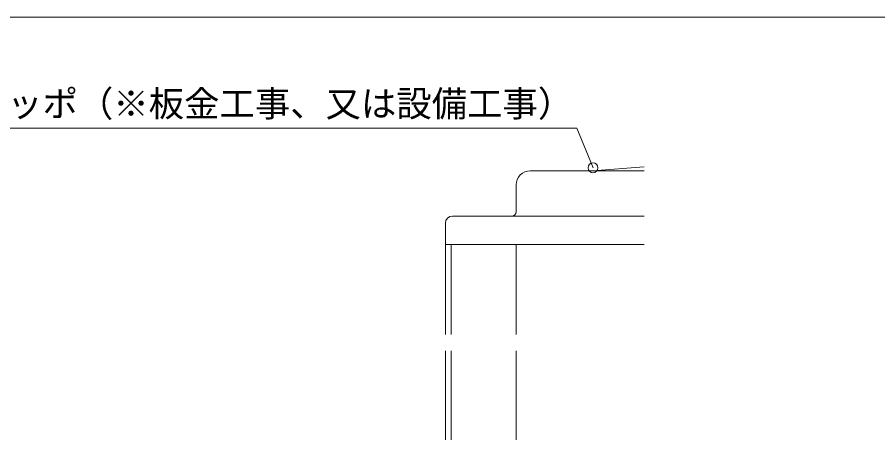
# Model space of a CAD drawing. Units: millimetres at full size, sheet at 1:10; details may follow other scales. Extents: x -4335 to 3998, y -1327 to 1433.
# Drawn here: x -4004 to -3395, y 1139 to 1433 of the extents above; entities that cross this region are included whole.
import ezdxf
from ezdxf.enums import TextEntityAlignment as Align

# ---------------------------------------------------------------- set-up
doc = ezdxf.new("R2010")
doc.units = ezdxf.units.MM
doc.header["$LTSCALE"] = 10
doc.layers.add('0-F', color=7, linetype='Continuous', lineweight=5)
doc.layers.add('A-0', color=4, linetype='Continuous', lineweight=5)
doc.styles.add('ＭＳ ゴシック', font='')
doc.styles.get('ＭＳ ゴシック').set_extended_font_data('MS Gothic')

msp = doc.modelspace()

# ---------------------------------------------------------------- linework, layer by layer
at = {"layer": '0-F'}
msp.add_lwpolyline([(-335.08, 1433.13), (-4335.08, 1433.13), (-4335.08, -1326.87)], dxfattribs=at)
at = {"layer": 'A-0', "color": 3}
for p, q in [((-3608.29, 1354.82), (-4123.35, 1354.82)), ((-3596.73, 1326.64), (-3608.29, 1354.82))]:
    msp.add_line(p, q, dxfattribs=at)
at = {"layer": 'A-0'}
for p, q in [((-3597.07, 1324.59), (-3560.56, 1327.49)), ((-3641.07, 1324.59), (-3560.56, 1324.59)), ((-3651.07, 1295.59), (-3651.07, 1314.59)), ((-3696.07, 1292.59), (-3676.07, 1292.59)), ((-3676.07, 1292.59), (-3560.56, 1292.59)), ((-3701.07, 1287.59), (-3701.07, 1272.59)), ((-3701.07, 1274.59), (-3701.07, 1208.77)), ((-3701.07, 1272.59), (-3697.07, 1272.59)), ((-3560.56, 1272.59), (-3697.07, 1272.59)), ((-3697.07, 1272.59), (-3697.07, 1208.77)), ((-3651.07, 1208.77), (-3651.07, 1272.59)), ((-3701.07, 1197.33), (-3701.07, 1070.59)), ((-3697.07, 1197.33), (-3697.07, 1070.59)), ((-3651.07, 1131.34), (-3651.07, 1197.33))]:
    msp.add_line(p, q, dxfattribs=at)
at = {"layer": 'A-0', "color": 3}
msp.add_circle((-3596.77, 1326.69), 3.5, dxfattribs=at)
at = {"layer": 'A-0'}
for centre, radius, start, end in [((-3641.07, 1314.59), 10, 90, 180), ((-3654.07, 1295.59), 3, 270, 0), ((-3696.07, 1287.59), 5, 90, 180)]:
    msp.add_arc(centre, radius, start, end, dxfattribs=at)

# ---------------------------------------------------------------- texts
at = {"layer": 'A-0', "color": 3, "style": 'ＭＳ ゴシック'}
msp.add_text('テクノポッポ（※板金工事、又は設備工事）', height=18.33, dxfattribs=at).set_placement((-4110.78, 1357.37), align=Align.BOTTOM_LEFT)

doc.saveas('drawing.dxf')
